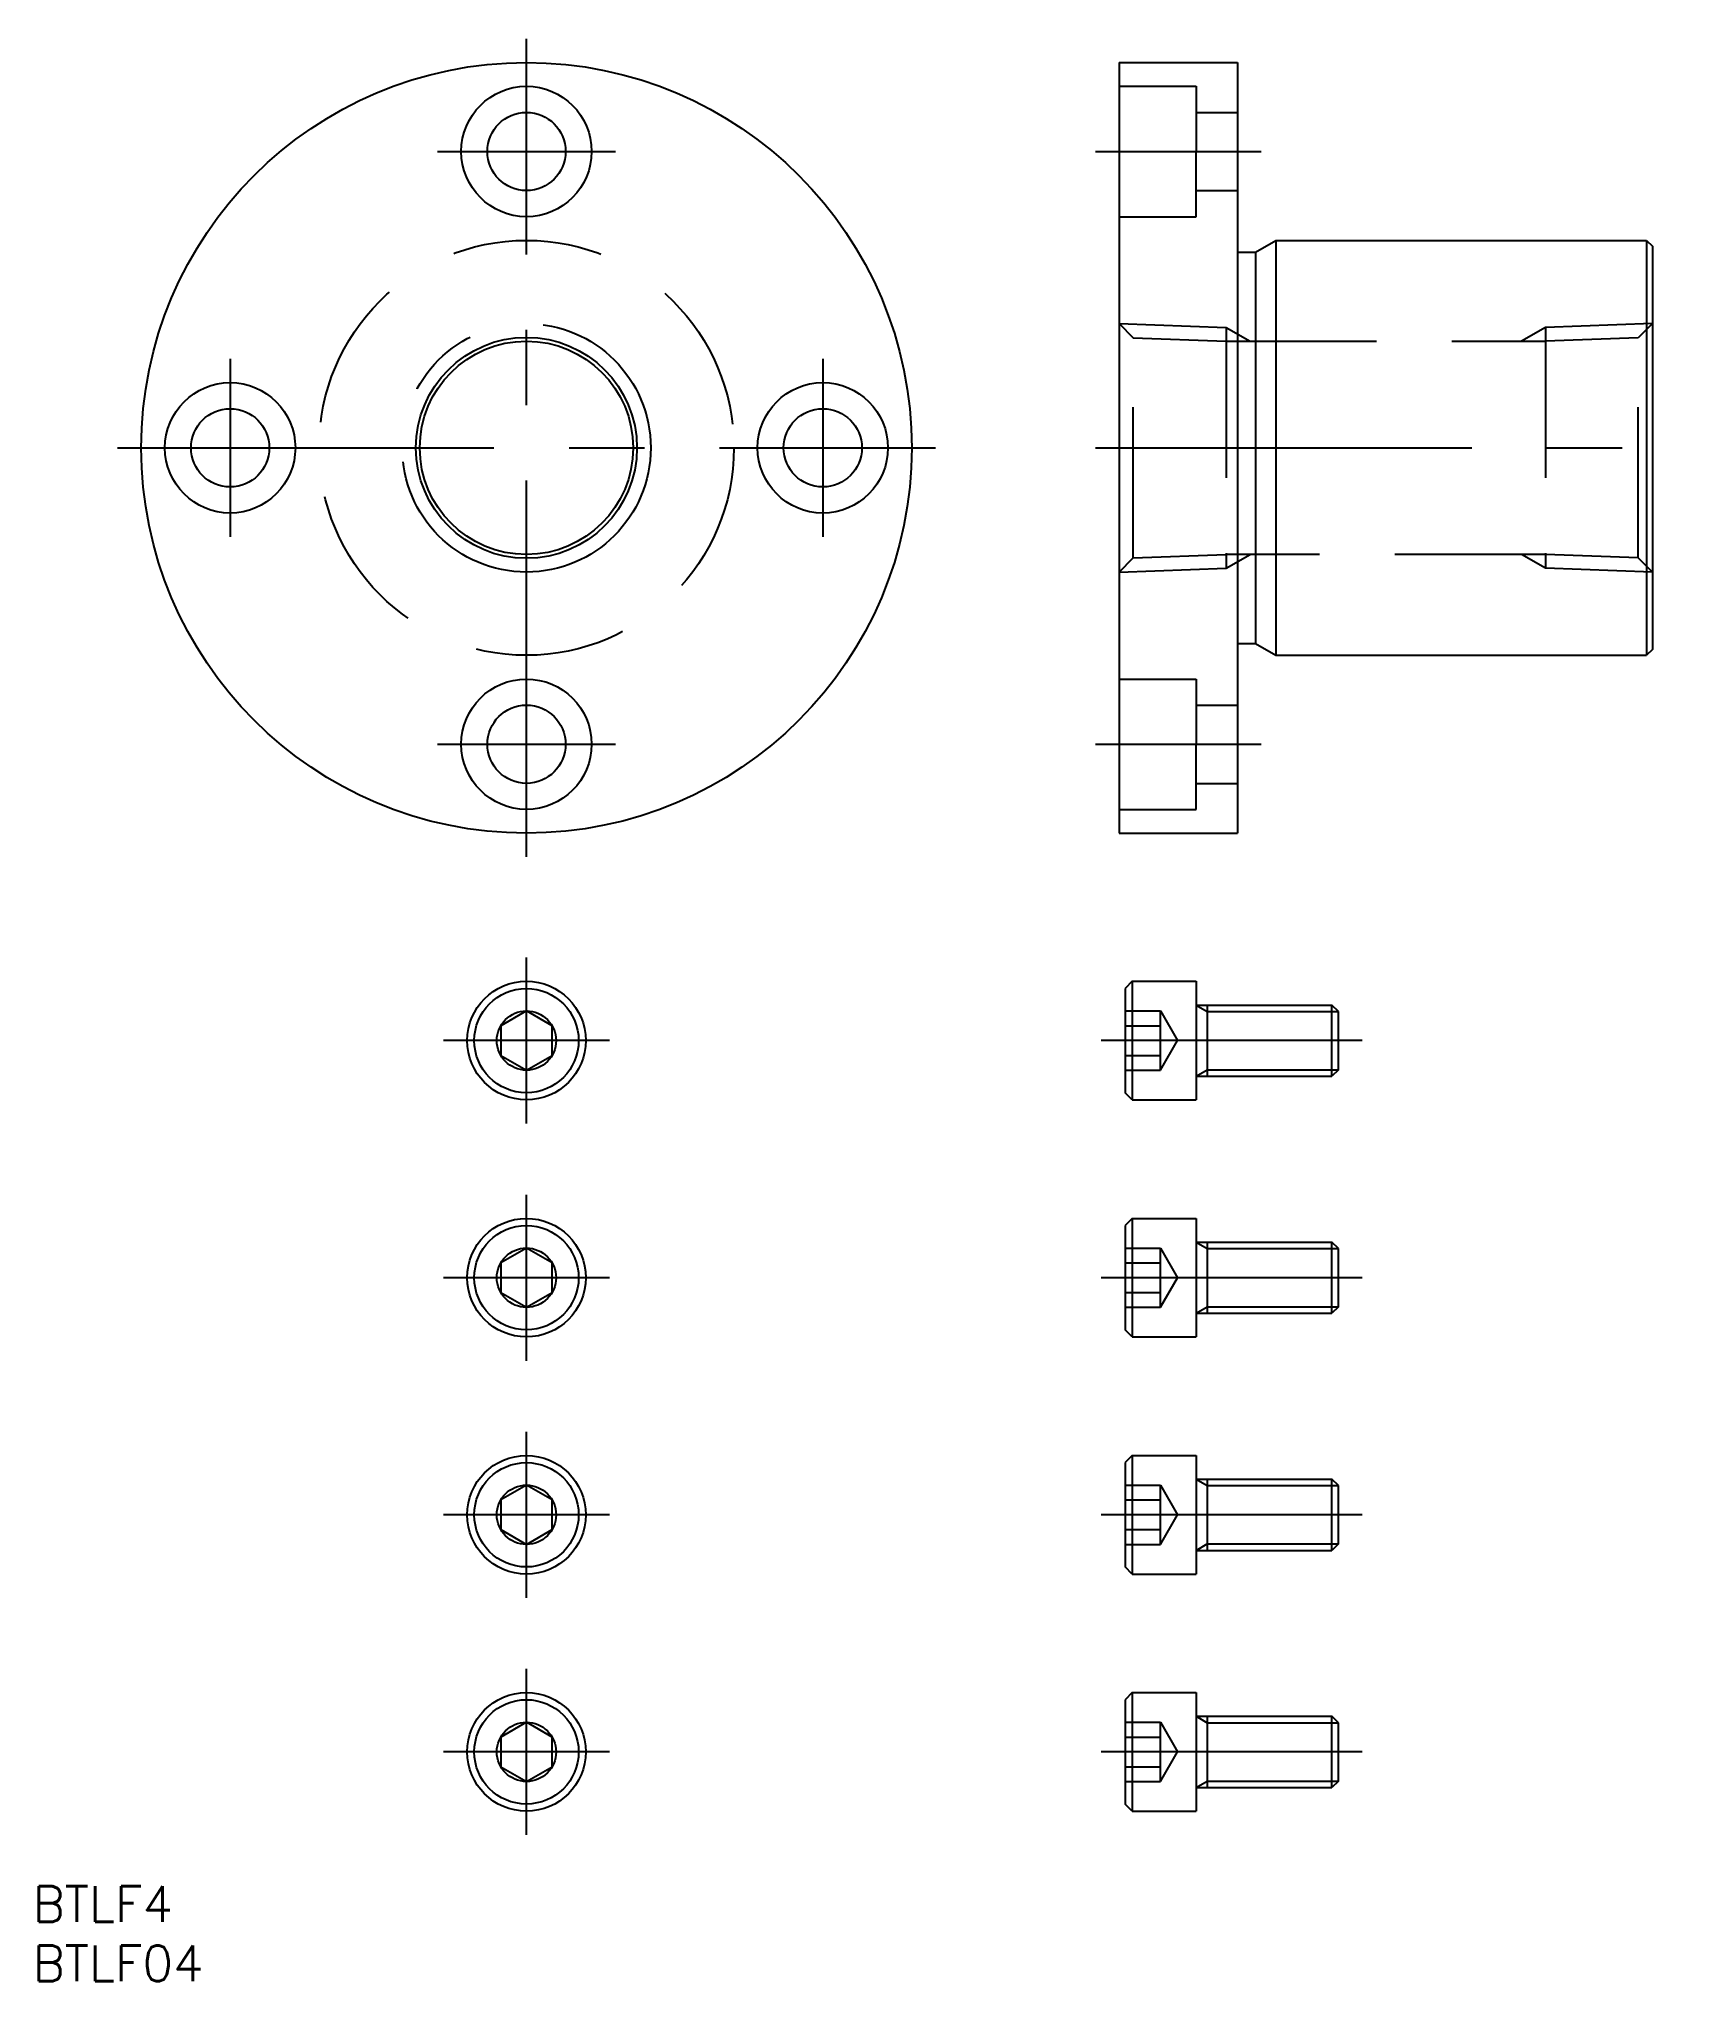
# Model space of a CAD drawing. Extents: x -41 to 97, y -129 to 34.
import ezdxf

# ---------------------------------------------------------------- set-up
doc = ezdxf.new("R2010")
doc.units = 0
doc.linetypes.add('CENTER', pattern=[50.8, 31.75, -6.35, 6.35, -6.35])
doc.linetypes.add('DASHED', pattern=[19.05, 12.7, -6.35])
doc.layers.get('0').update_dxf_attribs({"linetype": 'CONTINUOUS'})
doc.layers.add('CENTER', color=1, linetype='CENTER')
doc.styles.get("Standard").update_dxf_attribs({"font": 'txt.shx', "height": 3, "bigfont": 'bigfont.shx'})

msp = doc.modelspace()

# ---------------------------------------------------------------- linework, layer by layer
at = {"color": 7, "linetype": 'CONTINUOUS'}
for p, q in [((50, 32.5), (60, 32.5)), ((50, 32.5), (50, -32.5)), ((60, 32.5), (60, -32.5)), ((60, 16.5), (61.5, 16.5)), ((61.5, 16.5), (63.23, 17.5)), ((61.5, 16.5), (61.5, -16.5)), ((63.23, 17.5), (94.5, 17.5)), ((63.23, 17.5), (63.23, -17.5)), ((94.5, 17.5), (95, 17)), ((94.5, 17.5), (94.5, -17.5)), ((95, 17), (95, -17)), ((60, -16.5), (61.5, -16.5)), ((61.5, -16.5), (63.23, -17.5)), ((63.23, -17.5), (94.5, -17.5)), ((95, -17), (94.5, -17.5)), ((50, -32.5), (60, -32.5)), ((51.1, -45), (50.5, -45.6)), ((50.5, -45.6), (50.5, -54.4)), ((51.1, -45), (51.1, -55)), ((51.1, -45), (56.5, -45)), ((56.5, -45), (56.5, -55)), ((0, -47.5), (-2.17, -48.75)), ((2.17, -48.75), (0, -47.5)), ((56.5, -47), (67.96, -47)), ((57.44, -47), (57.44, -53)), ((67.96, -53), (67.96, -47)), ((68.5, -47.54), (67.96, -47)), ((-2.17, -48.75), (-2.17, -51.25)), ((2.17, -51.25), (2.17, -48.75)), ((68.5, -52.46), (68.5, -47.54)), ((-2.17, -51.25), (0, -52.5)), ((0, -52.5), (2.17, -51.25)), ((56.5, -53), (67.96, -53)), ((68.5, -52.46), (67.96, -53)), ((51.1, -55), (50.5, -54.4)), ((51.1, -55), (56.5, -55)), ((51.1, -65), (50.5, -65.6)), ((51.1, -65), (56.5, -65)), ((51.1, -65), (51.1, -75)), ((56.5, -65), (56.5, -75)), ((50.5, -65.6), (50.5, -74.4)), ((56.5, -67), (67.96, -67)), ((57.44, -67), (57.44, -73)), ((68.5, -67.54), (67.96, -67)), ((67.96, -73), (67.96, -67)), ((0, -67.5), (-2.17, -68.75)), ((-2.17, -68.75), (-2.17, -71.25)), ((2.17, -68.75), (0, -67.5)), ((2.17, -71.25), (2.17, -68.75)), ((68.5, -72.46), (68.5, -67.54)), ((-2.17, -71.25), (0, -72.5)), ((0, -72.5), (2.17, -71.25)), ((56.5, -73), (67.96, -73)), ((68.5, -72.46), (67.96, -73)), ((51.1, -75), (50.5, -74.4)), ((51.1, -75), (56.5, -75)), ((51.1, -85), (50.5, -85.6)), ((51.1, -85), (56.5, -85)), ((51.1, -85), (51.1, -95)), ((56.5, -85), (56.5, -95)), ((50.5, -85.6), (50.5, -94.4)), ((0, -87.5), (-2.17, -88.75)), ((2.17, -88.75), (0, -87.5)), ((56.5, -87), (67.96, -87)), ((57.44, -87), (57.44, -93)), ((68.5, -87.54), (67.96, -87)), ((67.96, -93), (67.96, -87)), ((68.5, -92.46), (68.5, -87.54)), ((-2.17, -88.75), (-2.17, -91.25)), ((2.17, -91.25), (2.17, -88.75)), ((-2.17, -91.25), (0, -92.5)), ((0, -92.5), (2.17, -91.25)), ((56.5, -93), (67.96, -93)), ((68.5, -92.46), (67.96, -93)), ((51.1, -95), (50.5, -94.4)), ((51.1, -95), (56.5, -95)), ((51.1, -105), (50.5, -105.6)), ((50.5, -105.6), (50.5, -114.4)), ((51.1, -105), (56.5, -105)), ((51.1, -105), (51.1, -115)), ((56.5, -105), (56.5, -115)), ((0, -107.5), (-2.17, -108.75)), ((2.17, -108.75), (0, -107.5)), ((56.5, -107), (67.96, -107)), ((57.44, -107), (57.44, -113)), ((68.5, -107.54), (67.96, -107)), ((67.96, -113), (67.96, -107)), ((68.5, -112.46), (68.5, -107.54)), ((-2.17, -108.75), (-2.17, -111.25)), ((2.17, -111.25), (2.17, -108.75)), ((-2.17, -111.25), (0, -112.5)), ((0, -112.5), (2.17, -111.25)), ((56.5, -113), (67.96, -113)), ((68.5, -112.46), (67.96, -113)), ((51.1, -115), (50.5, -114.4)), ((51.1, -115), (56.5, -115))]:
    msp.add_line(p, q, dxfattribs=at)
at = {"color": 3, "linetype": 'DASHED'}
for p, q in [((50, 30.5), (56.5, 30.5)), ((56.5, 30.5), (56.5, 25)), ((56.5, 28.3), (60, 28.3)), ((56.5, 19.5), (56.5, 25)), ((56.5, 21.7), (60, 21.7)), ((50, 19.5), (56.5, 19.5)), ((50, 10.48), (51.2, 9.27)), ((50, 10.48), (59.03, 10.16)), ((59.03, 10.16), (61.05, 9)), ((59.03, 10.16), (59.03, -10.16)), ((85.97, 10.16), (83.95, 9)), ((95, 10.48), (85.97, 10.16)), ((85.97, 10.16), (85.97, -10.16)), ((95, 10.48), (93.8, 9.27)), ((51.2, 9.27), (59.03, 9)), ((51.2, -9.27), (51.2, 9.27)), ((59.03, 9), (85.97, 9)), ((93.8, 9.27), (85.97, 9)), ((93.8, -9.27), (93.8, 9.27)), ((50, -10.48), (51.2, -9.27)), ((51.2, -9.27), (59.03, -9)), ((59.03, -10.16), (61.05, -9)), ((85.97, -9), (59.03, -9)), ((85.97, -10.16), (83.95, -9)), ((93.8, -9.27), (85.97, -9)), ((95, -10.48), (93.8, -9.27)), ((50, -10.48), (59.03, -10.16)), ((95, -10.48), (85.97, -10.16)), ((50, -19.5), (56.5, -19.5)), ((56.5, -19.5), (56.5, -25)), ((56.5, -21.7), (60, -21.7)), ((56.5, -30.5), (56.5, -25)), ((56.5, -28.3), (60, -28.3)), ((50, -30.5), (56.5, -30.5)), ((50.5, -47.5), (53.5, -47.5)), ((53.5, -47.5), (54.94, -50)), ((53.5, -52.5), (53.5, -47.5)), ((50.5, -48.75), (53.5, -48.75)), ((53.5, -52.5), (54.94, -50)), ((50.5, -51.25), (53.5, -51.25)), ((50.5, -52.5), (53.5, -52.5)), ((50.5, -67.5), (53.5, -67.5)), ((50.5, -68.75), (53.5, -68.75)), ((53.5, -72.5), (53.5, -67.5)), ((53.5, -67.5), (54.94, -70)), ((53.5, -72.5), (54.94, -70)), ((50.5, -71.25), (53.5, -71.25)), ((50.5, -72.5), (53.5, -72.5)), ((50.5, -87.5), (53.5, -87.5)), ((53.5, -92.5), (53.5, -87.5)), ((53.5, -87.5), (54.94, -90)), ((50.5, -88.75), (53.5, -88.75)), ((53.5, -92.5), (54.94, -90)), ((50.5, -91.25), (53.5, -91.25)), ((50.5, -92.5), (53.5, -92.5)), ((50.5, -107.5), (53.5, -107.5)), ((53.5, -112.5), (53.5, -107.5)), ((53.5, -107.5), (54.94, -110)), ((50.5, -108.75), (53.5, -108.75)), ((50.5, -111.25), (53.5, -111.25)), ((53.5, -112.5), (54.94, -110)), ((50.5, -112.5), (53.5, -112.5))]:
    msp.add_line(p, q, dxfattribs=at)
at = {"color": 3, "linetype": 'CONTINUOUS'}
for p, q in [((56.5, -47), (57.44, -47.54)), ((57.44, -47.54), (68.5, -47.54)), ((56.5, -53), (57.44, -52.46)), ((57.44, -52.46), (68.5, -52.46)), ((56.5, -67), (57.44, -67.54)), ((57.44, -67.54), (68.5, -67.54)), ((56.5, -73), (57.44, -72.46)), ((57.44, -72.46), (68.5, -72.46)), ((56.5, -87), (57.44, -87.54)), ((57.44, -87.54), (68.5, -87.54)), ((56.5, -93), (57.44, -92.46)), ((57.44, -92.46), (68.5, -92.46)), ((56.5, -107), (57.44, -107.54)), ((57.44, -107.54), (68.5, -107.54)), ((56.5, -113), (57.44, -112.46)), ((57.44, -112.46), (68.5, -112.46))]:
    msp.add_line(p, q, dxfattribs=at)
at = {"color": 7, "linetype": 'CONTINUOUS'}
for centre, radius in [((0, 0), 32.5), ((0, 25), 5.5), ((0, 25), 3.3), ((0, 0), 9.32), ((0, 0), 9), ((-25, 0), 5.5), ((25, 0), 5.5), ((-25, 0), 3.3), ((25, 0), 3.3), ((0, -25), 5.5), ((0, -25), 3.3), ((0, -50), 5), ((0, -50), 4.4), ((0, -50), 2.5), ((0, -70), 5), ((0, -70), 4.4), ((0, -70), 2.5), ((0, -90), 5), ((0, -90), 4.4), ((0, -90), 2.5), ((0, -110), 5), ((0, -110), 4.4), ((0, -110), 2.5)]:
    msp.add_circle(centre, radius, dxfattribs=at)
at = {"color": 3, "linetype": 'DASHED'}
msp.add_circle((0, 0), 17.5, dxfattribs=at)
at = {"color": 3, "linetype": 'CENTER'}
msp.add_circle((0, 0), 10.48, dxfattribs=at)
at = {"layer": 'CENTER', "color": 1, "linetype": 'CENTER'}
for p, q in [((0, -34.5), (0, 34.5)), ((-7.5, 25), (7.5, 25)), ((48, 25), (62, 25)), ((-25, 7.5), (-25, -7.5)), ((25, 7.5), (25, -7.5)), ((-34.5, 0), (34.5, 0)), ((48, 0), (97, 0)), ((-7.5, -25), (7.5, -25)), ((48, -25), (62, -25)), ((0, -57), (0, -43)), ((7, -50), (-7, -50)), ((70.5, -50), (48.5, -50)), ((0, -77), (0, -63)), ((7, -70), (-7, -70)), ((70.5, -70), (48.5, -70)), ((0, -97), (0, -83)), ((7, -90), (-7, -90)), ((70.5, -90), (48.5, -90)), ((0, -117), (0, -103)), ((7, -110), (-7, -110)), ((70.5, -110), (48.5, -110))]:
    msp.add_line(p, q, dxfattribs=at)

# ---------------------------------------------------------------- texts
at = {"color": 7, "linetype": 'CONTINUOUS'}
for s, p in [('BTLF4', (-41.65, -124.34)), ('BTLF04', (-41.65, -129.34))]:
    msp.add_text(s, height=3, dxfattribs=at).set_placement(p)

doc.saveas('drawing.dxf')
